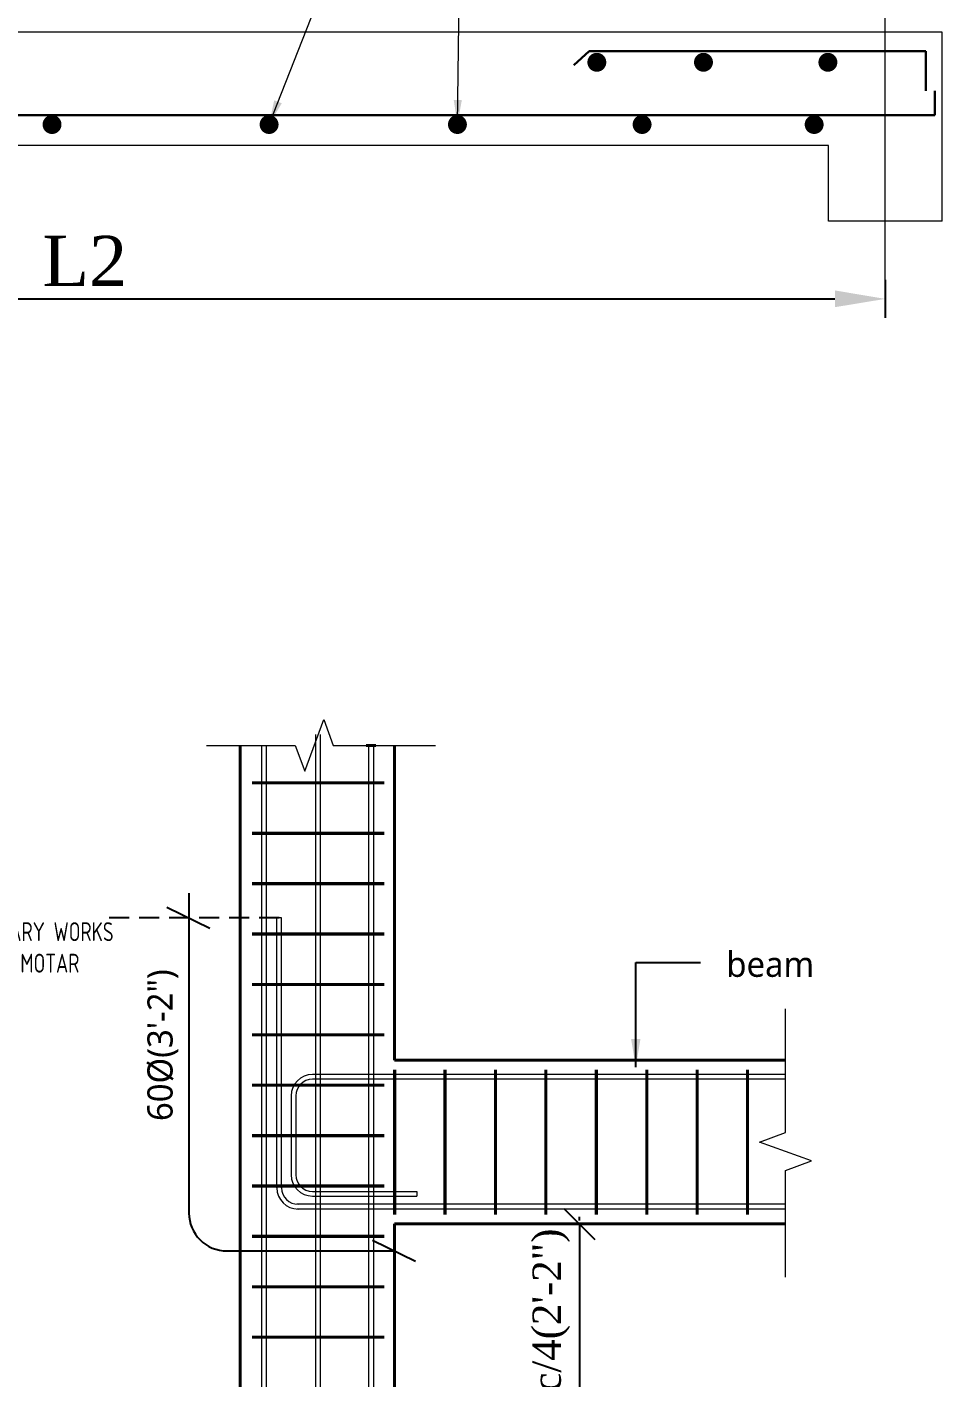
# Model space of a CAD drawing. Header units: inches. Extents: x 45643 to 70559, y -8725 to 1713.
# Drawn here: x 69464.9 to 69755.2, y -4820.3 to -4391.7 of the extents above; entities that cross this region are included whole.
import ezdxf

# ---------------------------------------------------------------- set-up
doc = ezdxf.new("R2010")
doc.units = ezdxf.units.IN
doc.header["$MEASUREMENT"] = 0
doc.linetypes.add('ACAD_ISO08W100', pattern=[36, 24, -3, 6, -3])
doc.linetypes.add('HIDDEN', pattern=[9.525, 6.35, -3.175])
for name, color, linetype, lineweight in [('BEAM', 212, 'Continuous', 9), ('D-DIM', 5, 'Continuous', 13), ('DIMSTR', 5, 'Continuous', 13), ('ele light', 7, 'Continuous', 25), ('hatch', 30, 'Continuous', 5), ('rcc bar', 2, 'Continuous', 20), ('RCC LINE', 200, 'Continuous', 18), ('STIRRUPS', 7, 'Continuous', 30), ('sxdcf', 8, 'ACAD_ISO08W100', 20), ('tile', 21, 'Continuous', 9), ('trench', 7, 'Continuous', 40), ('WALL', 240, 'Continuous', 30)]:
    doc.layers.add(name, color=color, linetype=linetype, lineweight=lineweight)
doc.layers.add('DIM', color=5, linetype='Continuous')
doc.layers.add('DIMENSION', color=5, linetype='Continuous')
doc.styles.add('ordinary', font='ARIALN.TTF')
doc.styles.add('RomanS', font='stylu.ttf', dxfattribs={"height": 2})
doc.styles.get("Standard").update_dxf_attribs({"font": 'times.ttf'})
doc.styles.add('text', font='l_10646.ttf', dxfattribs={"height": 8.5})
doc.styles.add('times new roman', font='times.ttf', dxfattribs={"height": 6})
doc.dimstyles.new('ARROW', dxfattribs={"dimscale": 0, "dimtxt": 7, "dimasz": 9, "dimexe": 6, "dimexo": 12, "dimgap": 2.75, "dimtad": 1, "dimdec": 0, "dimzin": 3, "dimdsep": 46, "dimlunit": 4, "dimtxsty": 'RomanS', "dimcen": 0.09375, "dimse1": 1, "dimse2": 1, "dimclrd": 1, "dimclre": 1, "dimclrt": 256, "dimadec": 0, "dimazin": 0, "dimtfac": 0.75, "dimtdec": 0, "dimtix": 1, "dimtmove": 0, "dimatfit": 3, "dimfxl": 1, "dimtolj": 1, "dimtzin": 0, "dimarcsym": 0})
doc.dimstyles.new('Copy of Niranjan', dxfattribs={"dimtxt": 4, "dimasz": 4, "dimexe": 1.5, "dimexo": 0, "dimgap": 1, "dimtad": 1, "dimdec": 0, "dimzin": 0, "dimdsep": 46, "dimlunit": 3, "dimtxsty": 'Standard', "dimcen": 0.09, "dimclrd": 7, "dimclre": 256, "dimclrt": 7, "dimadec": 0, "dimazin": 0, "dimtfac": 0.333333, "dimtdec": 0, "dimtmove": 1, "dimatfit": 1, "dimfxl": 1.5, "dimfxlon": 1, "dimtolj": 1, "dimtzin": 0, "dimlwd": -1, "dimlwe": -1, "dimarcsym": 0})
doc.dimstyles.new('dim stirrups', dxfattribs={"dimscale": 0.04, "dimtxt": 60, "dimasz": 48.5, "dimexe": 19.6875, "dimexo": 0, "dimgap": 18.3125, "dimtad": 1, "dimdec": 0, "dimzin": 0, "dimdsep": 46, "dimlunit": 3, "dimtxsty": 'Standard', "dimcen": 0.15, "dimdle": 0.15, "dimclrd": 256, "dimclrt": 1, "dimazin": 1, "dimtfac": 1, "dimtdec": 0, "dimtofl": 0, "dimtmove": 1, "dimatfit": 2, "dimfxl": 19.6875, "dimfxlon": 1, "dimtolj": 1, "dimtzin": 0, "dimlwd": -1, "dimlwe": -1, "dimarcsym": 0})
doc.dimstyles.new("gan2'", dxfattribs={"dimscale": 96, "dimtxt": 0.09375, "dimasz": 0.012, "dimexe": 0.09375, "dimexo": 0.15625, "dimgap": 0.03, "dimtad": 1, "dimdec": 1, "dimlfac": 0.25, "dimzin": 3, "dimdsep": 46, "dimlunit": 4, "dimtxsty": 'times new roman', "dimblk": 'gg', "dimcen": 0.09375, "dimdle": 0.09375, "dimse1": 1, "dimse2": 1, "dimclre": 34, "dimadec": 0, "dimazin": 0, "dimtfac": 1, "dimtdec": 1, "dimtix": 1, "dimtmove": 0, "dimatfit": 3, "dimfxl": 1, "dimfrac": 2, "dimtolj": 1, "dimtzin": 1, "dimarcsym": 0})

# ---------------------------------------------------------------- blocks, each defined once
blk = doc.blocks.new('*D537')
at = {"layer": 'Defpoints', "color": 0, "transparency": 16777216}
for p in [(17240.08, -10729.23), (17221.08, -10736.8), (17240.08, -10744.3)]:
    blk.add_point(p, dxfattribs=at)
at = {"layer": 'DIMENSION', "transparency": 16777216}
for p, q in [((17221.08, -10730.73), (17221.08, -10727.73)), ((17240.08, -10730.73), (17240.08, -10727.73))]:
    blk.add_line(p, q, dxfattribs=at)
at = {"layer": 'DIMENSION', "color": 7, "transparency": 16777216}
blk.add_line((17225.08, -10729.23), (17236.08, -10729.23), dxfattribs=at)
for points in [[(17225.08, -10728.57), (17225.08, -10729.9), (17221.08, -10729.23)], [(17236.08, -10728.57), (17236.08, -10729.9), (17240.08, -10729.23)]]:
    blk.add_solid(points, dxfattribs=at)
at = {"layer": 'DIMENSION', "color": 7, "transparency": 16777216, "insert": (17230.58, -10726.19), "char_height": 4, "attachment_point": 5}
blk.add_mtext('\\A1;0.15L2', dxfattribs=at)
blk = doc.blocks.new('*D533')
at = {"layer": 'Defpoints', "color": 0, "transparency": 16777216}
for p in [(17117.58, -10740.48), (17244.58, -10740.48), (17244.58, -10756.48)]:
    blk.add_point(p, dxfattribs=at)
at = {"layer": 'DIMENSION', "transparency": 16777216}
for p, q in [((17117.58, -10754.98), (17117.58, -10757.98)), ((17244.58, -10754.98), (17244.58, -10757.98))]:
    blk.add_line(p, q, dxfattribs=at)
at = {"layer": 'DIMENSION', "color": 7, "transparency": 16777216}
blk.add_line((17121.58, -10756.48), (17240.58, -10756.48), dxfattribs=at)
for points in [[(17121.58, -10755.81), (17121.58, -10757.14), (17117.58, -10756.48)], [(17240.58, -10755.81), (17240.58, -10757.14), (17244.58, -10756.48)]]:
    blk.add_solid(points, dxfattribs=at)
at = {"layer": 'DIMENSION', "color": 7, "transparency": 16777216, "insert": (17181.08, -10753.47), "char_height": 4, "attachment_point": 5}
blk.add_mtext('\\A1;L2', dxfattribs=at)
blk = doc.blocks.new('TGCV')
at = {"insert": (-171037.7782, 55543.033), "char_height": 6, "width": 136.473322, "attachment_point": 5, "style": 'ordinary'}
blk.add_mtext('{\\Fisocp3|c0;\\W0.8;BRICK MASONARY WORKS\\PIN 1:6 C/S MOTAR }', dxfattribs=at)
blk = doc.blocks.new('gg')
at = {"layer": 'DIM'}
for p, q in [((-4.24, -4.24), (4.24, 4.24)), ((0, 6), (0, -6))]:
    blk.add_line(p, q, dxfattribs=at)
blk = doc.blocks.new('*D595')
at = {"layer": 'Defpoints', "color": 0, "lineweight": -3, "transparency": 16777216}
for p in [(78090.58, 75599.17), (78090.58, 75527), (78128.79, 75527)]:
    blk.add_point(p, dxfattribs=at)
at = {"layer": 'DIM', "color": 0, "lineweight": -2, "transparency": 16777216}
for p, q in [((78128.79, 75600.32), (78128.79, 75601.47)), ((78128.79, 75599.17), (78128.79, 75527)), ((78128.79, 75525.85), (78128.79, 75524.7))]:
    blk.add_line(p, q, dxfattribs=at)
at = {"layer": 'DIM', "color": 0, "lineweight": -2, "transparency": 16777216, "xscale": 1.152, "yscale": 1.152, "zscale": 1.152}
for p, rotation in [((78128.79, 75599.17), 270), ((78128.79, 75527), 90)]:
    blk.add_blockref('gg', p, dxfattribs=dict(at, rotation=rotation))
at = {"layer": 'DIM', "color": 0, "transparency": 16777216, "insert": (78119.87, 75563.08), "char_height": 9, "attachment_point": 5, "rotation": 90, "style": 'times new roman'}
blk.add_mtext('\\A1;>Hc/4(2\'-2")', dxfattribs=at)
blk = doc.blocks.new('dx')
at = {"layer": 'BEAM'}
for p, q in [((19792.45, -9820.86), (19567.84, -9820.86)), ((19783.45, -9829.86), (19665.45, -9829.86))]:
    blk.add_line(p, q, dxfattribs=at)
at = {"layer": 'ele light', "lineweight": 30, "ltscale": 0.05}
for p, q in [((19764.45, -9822.36), (19763.24, -9823.47)), ((19791.16, -9822.36), (19764.45, -9822.36)), ((19791.16, -9822.36), (19791.16, -9825.51)), ((19791.88, -9825.51), (19791.88, -9827.46)), ((19791.88, -9827.46), (19670.4, -9827.46)), ((19769, -9828.32), (19768.97, -9828.36))]:
    blk.add_line(p, q, dxfattribs=at)
at = {"layer": 'rcc bar', "ltscale": 0.009, "const_width": 0.75}
for points in [[(19764.69, -9823.25, 1), (19765.44, -9823.25, 1)], [(19773.15, -9823.25, 1), (19773.9, -9823.25, 1)], [(19783.02, -9823.25, 1), (19783.77, -9823.25, 1)], [(19721.47, -9828.19, 1), (19722.22, -9828.19, 1)], [(19738.69, -9828.19, 1), (19739.44, -9828.19, 1)], [(19753.63, -9828.19, 1), (19754.38, -9828.19, 1)], [(19768.28, -9828.19, 1), (19769.03, -9828.19, 1)], [(19781.93, -9828.19, 1), (19782.68, -9828.19, 1)]]:
    blk.add_lwpolyline(points, format="xyb", close=True, dxfattribs=at)
at = {"layer": 'RCC LINE', "ltscale": 0.25}
for p, q in [((19792.45, -9835.86), (19792.45, -9820.86)), ((19783.45, -9835.86), (19783.45, -9829.86)), ((19792.45, -9835.86), (19783.45, -9835.86))]:
    blk.add_line(p, q, dxfattribs=at)
at = {"layer": 'sxdcf'}
blk.add_line((19787.95, -9842.69), (19787.95, -9797.14), dxfattribs=at)
at = {"layer": 'DIMENSION'}
for base, p1, p2, text, picture, middle in [((19783.45, -9814.79), (19764.45, -9822.36), (19783.45, -9829.86), '0.15L2', '*D537', (19773.95, -9811.75)), ((19787.95, -9842.03), (19660.95, -9826.03), (19787.95, -9826.03), 'L2', '*D533', (19724.45, -9839.02))]:
    dim = blk.add_linear_dim(base=base, p1=p1, p2=p2, text=text, dimstyle='Copy of Niranjan', dxfattribs=at)
    dim.commit()
    dim.dimension.update_dxf_attribs({"geometry": picture, "text_midpoint": middle, "insert": (2543.37, 914.45)})
at = {"layer": 'DIMSTR'}
for points in [[(19739.06, -9828.19), (19754.49, -9788.9)], [(19754.01, -9828.19), (19754.49, -9788.9)]]:
    blk.add_leader(points, dimstyle='dim stirrups', override={"dimtad": 0, "dimfxl": 1.5}, dxfattribs=at)
blk = doc.blocks.new('EWTDF')
at = {"layer": 'DIM'}
for p, q in [((77997.87, 75699.78), (78011.55, 75693.1)), ((78063.12, 75594.06), (78076.8, 75587.37))]:
    blk.add_line(p, q, dxfattribs=at)
at = {"layer": 'DIM', "linetype": 'HIDDEN'}
blk.add_line((78033.54, 75696.34), (77978.67, 75696.34), dxfattribs=at)
at = {"layer": 'DIM'}
blk.add_lwpolyline([(78004.91, 75704.18), (78004.91, 75602.62, 0.414214), (78016.91, 75590.62), (78070.17, 75590.62)], format="xyb", dxfattribs=at)
at = {"layer": 'hatch', "linetype": 'Continuous'}
for points in [[(78010.5, 75751.14), (78038.65, 75751.14), (78041.65, 75742.9), (78047.65, 75759.38), (78050.65, 75751.14), (78083.16, 75751.14)], [(78194.22, 75582.29), (78194.22, 75616.19), (78202.47, 75619.19), (78185.98, 75625.19), (78194.22, 75628.19), (78194.22, 75667.43)]]:
    blk.add_lwpolyline(points, dxfattribs=at)
at = {"layer": 'STIRRUPS', "const_width": 1}
for points in [[(78066.92, 75739.22), (78024.92, 75739.22)], [(78066.92, 75723.22), (78024.92, 75723.22)], [(78066.92, 75707.22), (78024.92, 75707.22)], [(78066.92, 75691.22), (78024.92, 75691.22)], [(78066.92, 75675.22), (78024.92, 75675.22)], [(78066.92, 75659.22), (78024.92, 75659.22)], [(78070.17, 75648.17), (78070.17, 75602.12)], [(78086.17, 75648.17), (78086.17, 75602.12)], [(78102.17, 75648.17), (78102.17, 75602.12)], [(78118.17, 75648.17), (78118.17, 75602.12)], [(78134.17, 75648.17), (78134.17, 75602.12)], [(78150.17, 75648.17), (78150.17, 75602.12)], [(78166.17, 75648.17), (78166.17, 75602.12)], [(78182.17, 75648.17), (78182.17, 75602.12)], [(78066.92, 75643.22), (78024.92, 75643.22)], [(78066.92, 75627.22), (78024.92, 75627.22)], [(78066.92, 75611.22), (78024.92, 75611.22)], [(78066.92, 75611.22), (78024.92, 75611.22)], [(78066.92, 75595.22), (78024.92, 75595.22)], [(78066.92, 75579.22), (78024.92, 75579.22)], [(78066.92, 75563.22), (78024.92, 75563.22)]]:
    blk.add_lwpolyline(points, dxfattribs=at)
at = {"layer": 'trench'}
for p, q in [((78021.17, 75751.14), (78021.17, 75065.32)), ((78061.17, 75751.14), (78064.17, 75751.14)), ((78070.17, 75751.14), (78070.17, 75651.17)), ((78070.17, 75651.17), (78194.22, 75651.17)), ((78194.22, 75651.17), (78073.17, 75651.17)), ((78070.17, 75599.17), (78070.17, 75203.17)), ((78070.17, 75599.17), (78194.22, 75599.17)), ((78194.22, 75599.17), (78073.17, 75599.17))]:
    blk.add_line(p, q, dxfattribs=at)
at = {"layer": 'WALL', "color": 3, "lineweight": 0}
for p, q in [((78032.79, 75610.66), (78032.79, 75696.34)), ((78034.29, 75696.34), (78032.79, 75696.34)), ((78034.29, 75610.66), (78034.29, 75696.34)), ((78194.22, 75646.61), (78044.07, 75646.61)), ((78194.22, 75645.11), (78044.07, 75645.11)), ((78037.32, 75639.86), (78037.32, 75614.77)), ((78038.82, 75639.86), (78038.82, 75614.77)), ((78044.07, 75609.52), (78077.2, 75609.52)), ((78044.07, 75608.02), (78077.2, 75608.02)), ((78077.2, 75609.52), (78077.2, 75608.02)), ((78194.22, 75605.41), (78039.09, 75605.41)), ((78194.22, 75603.91), (78039.09, 75603.91))]:
    blk.add_line(p, q, dxfattribs=at)
for points in [[(78045.17, 75068.8), (78045.17, 75754.63)], [(78046.67, 75068.8), (78046.67, 75754.63)], [(78027.92, 75751.14), (78027.92, 75418.06), (78031.87, 75399.25), (78031.87, 75275.33)], [(78029.42, 75751.14), (78029.42, 75418.21), (78033.37, 75399.41), (78033.37, 75275.33)], [(78061.92, 75751.14), (78061.92, 75529.19), (78057.96, 75511.56), (78057.96, 75392.57)], [(78063.42, 75751.14), (78063.42, 75529.02), (78059.46, 75511.4), (78059.46, 75392.57)]]:
    blk.add_lwpolyline(points, dxfattribs=at)
for centre, radius, start, end in [((78044.07, 75639.86), 6.75, 90, 180), ((78044.07, 75639.86), 5.25, 90, 180), ((78044.07, 75614.77), 6.75, 180, 270), ((78044.07, 75614.77), 5.25, 180, 270), ((78039.54, 75610.66), 6.75, 180, 270), ((78039.54, 75610.66), 5.25, 180, 270)]:
    blk.add_arc(centre, radius, start, end, dxfattribs=at)
at = {"layer": 'DIM', "style": 'text'}
blk.add_text(' beam', height=8, dxfattribs=at).set_placement((78172.72, 75677.63))
blk.add_text('60%%C(3\'-2")', height=8, rotation=90, dxfattribs=at).set_placement((77999.71, 75631.86))
at = {"layer": 'DIM'}
dim = blk.add_linear_dim(base=(78128.79, 75527), p1=(78090.58, 75599.17), p2=(78090.58, 75527), angle=90, text='>Hc/4(2\'-2")', dimstyle="gan2'", dxfattribs=at)
dim.commit()
dim.dimension.update_dxf_attribs({"geometry": '*D595', "text_midpoint": (78119.87, 75563.08)})
blk.add_leader([(78146.69, 75648.92), (78146.69, 75682.17), (78167.27, 75682.17)], dimstyle='ARROW', override={"dimscale": 1, "dimgap": 0.03125, "dimtad": 0}, dxfattribs=at)

msp = doc.modelspace()

# ---------------------------------------------------------------- block references
at = {"color": 0, "lineweight": -3}
msp.add_blockref('EWTDF', (-8488.63, -80370.881), dxfattribs=at)
at = {"layer": 'D-DIM', "xscale": 4, "yscale": 4, "zscale": 4}
msp.add_blockref('dx', (-9414.559, 34890.132), dxfattribs=at)
at = {"layer": 'tile'}
msp.add_blockref('TGCV', (240495.109, -60226.95), dxfattribs=at)

doc.saveas('drawing.dxf')
